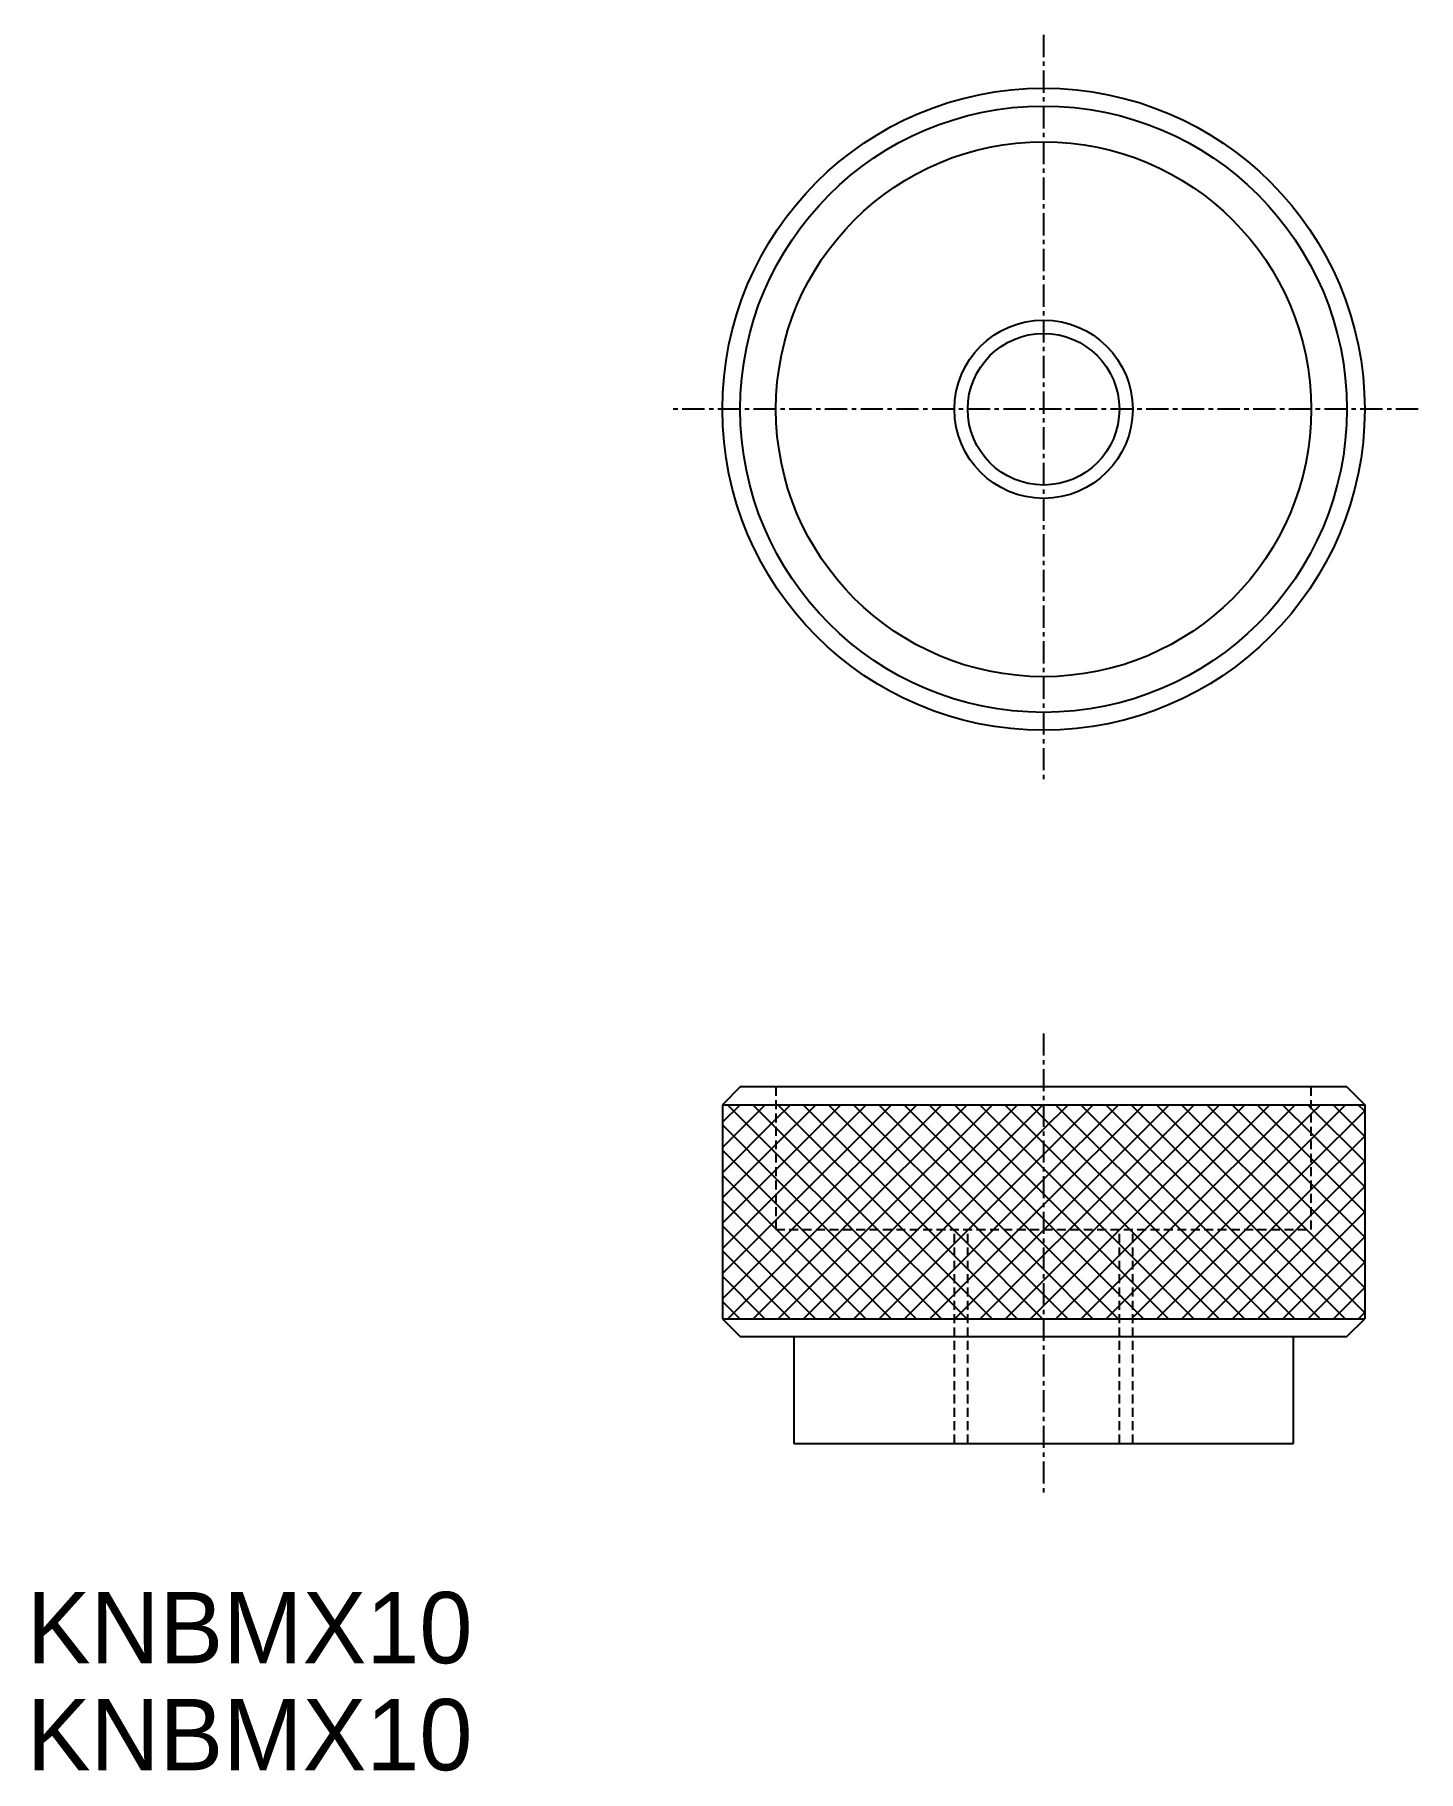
# Model space of a CAD drawing. Extents: x -12779.8 to -12702.3, y -157.2 to -59.9.
import ezdxf

# ---------------------------------------------------------------- set-up
doc = ezdxf.new("R2010")
doc.units = 0
doc.linetypes.add('CENTER', pattern=[2, 1.25, -0.25, 0.25, -0.25])
doc.linetypes.add('DASHED', pattern=[0.75, 0.5, -0.25])
doc.layers.get('0').update_dxf_attribs({"linetype": 'CONTINUOUS'})
doc.layers.add('CENTER', color=1, linetype='CENTER')

# ---------------------------------------------------------------- blocks, each defined once
blk = doc.blocks.new('*X2')
at = {"color": 0, "linetype": 'CONTINUOUS'}
for p, q in [((-12741.286, -122.258), (-12738.882, -119.855)), ((-12741.286, -120.844), (-12740.296, -119.855)), ((-12741.286, -123.672), (-12738.286, -120.672)), ((-12738.286, -122.573), (-12741.003, -119.855)), ((-12738.286, -121.158), (-12739.589, -119.855)), ((-12738.286, -126.329), (-12731.811, -119.855)), ((-12738.286, -124.915), (-12733.225, -119.855)), ((-12738.286, -123.501), (-12734.64, -119.855)), ((-12738.286, -122.086), (-12736.054, -119.855)), ((-12738.286, -120.672), (-12737.468, -119.855)), ((-12731.175, -126.855), (-12738.175, -119.855)), ((-12737.397, -126.855), (-12730.397, -119.855)), ((-12729.761, -126.855), (-12736.761, -119.855)), ((-12735.983, -126.855), (-12728.983, -119.855)), ((-12728.347, -126.855), (-12735.347, -119.855)), ((-12734.569, -126.855), (-12727.569, -119.855)), ((-12726.932, -126.855), (-12733.932, -119.855)), ((-12733.154, -126.855), (-12726.154, -119.855)), ((-12725.518, -126.855), (-12732.518, -119.855)), ((-12731.74, -126.855), (-12724.74, -119.855)), ((-12724.104, -126.855), (-12731.104, -119.855)), ((-12730.326, -126.855), (-12723.326, -119.855)), ((-12723.286, -126.259), (-12729.69, -119.855)), ((-12723.286, -124.845), (-12728.276, -119.855)), ((-12723.286, -123.43), (-12726.861, -119.855)), ((-12723.286, -122.016), (-12725.447, -119.855)), ((-12723.286, -120.602), (-12724.033, -119.855)), ((-12723.286, -125.471), (-12717.669, -119.855)), ((-12723.286, -124.057), (-12719.083, -119.855)), ((-12723.286, -122.643), (-12720.497, -119.855)), ((-12723.286, -121.229), (-12721.912, -119.855)), ((-12717.033, -126.855), (-12723.286, -120.602)), ((-12723.255, -126.855), (-12716.255, -119.855)), ((-12715.619, -126.855), (-12722.619, -119.855)), ((-12721.841, -126.855), (-12714.841, -119.855)), ((-12714.204, -126.855), (-12721.204, -119.855)), ((-12720.426, -126.855), (-12713.426, -119.855)), ((-12712.79, -126.855), (-12719.79, -119.855)), ((-12719.012, -126.855), (-12712.012, -119.855)), ((-12711.376, -126.855), (-12718.376, -119.855)), ((-12717.598, -126.855), (-12710.598, -119.855)), ((-12709.962, -126.855), (-12716.962, -119.855)), ((-12716.184, -126.855), (-12709.184, -119.855)), ((-12708.548, -126.855), (-12715.548, -119.855)), ((-12714.77, -126.855), (-12708.286, -120.371)), ((-12708.286, -125.702), (-12714.133, -119.855)), ((-12708.286, -124.288), (-12712.719, -119.855)), ((-12708.286, -122.874), (-12711.305, -119.855)), ((-12708.286, -121.46), (-12709.891, -119.855)), ((-12708.286, -120.046), (-12708.477, -119.855)), ((-12708.286, -121.785), (-12706.355, -119.855)), ((-12708.286, -120.371), (-12707.77, -119.855)), ((-12705.286, -123.046), (-12708.286, -120.046)), ((-12708.286, -123.199), (-12705.286, -120.199)), ((-12705.286, -121.631), (-12707.062, -119.855)), ((-12705.286, -120.217), (-12705.648, -119.855)), ((-12738.286, -123.987), (-12741.286, -120.987)), ((-12732.589, -126.855), (-12738.286, -121.158)), ((-12728.912, -126.855), (-12723.286, -121.229)), ((-12705.286, -124.46), (-12708.286, -121.46)), ((-12708.286, -124.613), (-12705.286, -121.613)), ((-12741.286, -125.086), (-12738.286, -122.086)), ((-12738.286, -125.401), (-12741.286, -122.401)), ((-12734.003, -126.855), (-12738.286, -122.573)), ((-12727.497, -126.855), (-12723.286, -122.643)), ((-12718.447, -126.855), (-12723.286, -122.016)), ((-12713.355, -126.855), (-12708.286, -121.785)), ((-12741.286, -126.501), (-12738.286, -123.501)), ((-12719.861, -126.855), (-12723.286, -123.43)), ((-12711.941, -126.855), (-12708.286, -123.199)), ((-12705.286, -125.874), (-12708.286, -122.874)), ((-12708.286, -126.028), (-12705.286, -123.028)), ((-12738.286, -126.815), (-12741.286, -123.815)), ((-12735.418, -126.855), (-12738.286, -123.987)), ((-12726.083, -126.855), (-12723.286, -124.057)), ((-12712.699, -131.855), (-12705.286, -124.442)), ((-12710.527, -126.855), (-12708.286, -124.613)), ((-12705.286, -127.288), (-12708.286, -124.288)), ((-12741.286, -127.915), (-12738.286, -124.915)), ((-12734.66, -131.855), (-12741.286, -125.229)), ((-12736.832, -126.855), (-12738.286, -125.401)), ((-12724.669, -126.855), (-12723.286, -125.471)), ((-12721.276, -126.855), (-12723.286, -124.845)), ((-12741.286, -129.329), (-12738.286, -126.329)), ((-12722.69, -126.855), (-12723.286, -126.259)), ((-12711.284, -131.855), (-12705.286, -125.856)), ((-12709.113, -126.855), (-12708.286, -126.028)), ((-12705.286, -128.702), (-12708.286, -125.702)), ((-12736.075, -131.855), (-12741.286, -126.644)), ((-12741.286, -130.743), (-12737.397, -126.855)), ((-12740.983, -131.855), (-12735.983, -126.855)), ((-12739.569, -131.855), (-12734.569, -126.855)), ((-12738.246, -126.855), (-12738.286, -126.815)), ((-12733.246, -131.855), (-12738.246, -126.855)), ((-12738.154, -131.855), (-12733.154, -126.855)), ((-12731.832, -131.855), (-12736.832, -126.855)), ((-12736.74, -131.855), (-12731.74, -126.855)), ((-12730.418, -131.855), (-12735.418, -126.855)), ((-12735.326, -131.855), (-12730.326, -126.855)), ((-12729.003, -131.855), (-12734.003, -126.855)), ((-12733.912, -131.855), (-12728.912, -126.855)), ((-12728.286, -131.158), (-12732.589, -126.855)), ((-12728.286, -129.744), (-12731.175, -126.855)), ((-12728.286, -128.33), (-12729.761, -126.855)), ((-12728.286, -126.916), (-12728.347, -126.855)), ((-12728.286, -127.643), (-12727.536, -126.893)), ((-12727.536, -127.666), (-12728.286, -126.916)), ((-12727.536, -129.721), (-12724.669, -126.855)), ((-12727.536, -128.307), (-12726.083, -126.855)), ((-12727.536, -126.893), (-12727.497, -126.855)), ((-12727.536, -131.135), (-12723.286, -126.885)), ((-12723.286, -130.501), (-12726.932, -126.855)), ((-12723.286, -129.087), (-12725.518, -126.855)), ((-12723.286, -127.673), (-12724.104, -126.855)), ((-12723.286, -129.714), (-12720.426, -126.855)), ((-12723.286, -128.3), (-12721.841, -126.855)), ((-12723.286, -126.885), (-12723.255, -126.855)), ((-12723.286, -131.128), (-12719.036, -126.878)), ((-12719.036, -130.509), (-12722.69, -126.855)), ((-12719.036, -129.095), (-12721.276, -126.855)), ((-12719.036, -127.68), (-12719.861, -126.855)), ((-12719.036, -126.878), (-12719.012, -126.855)), ((-12719.036, -128.292), (-12718.286, -127.542)), ((-12718.286, -127.016), (-12718.447, -126.855)), ((-12718.286, -131.785), (-12713.355, -126.855)), ((-12718.286, -130.371), (-12714.77, -126.855)), ((-12718.286, -128.956), (-12716.184, -126.855)), ((-12718.286, -127.542), (-12717.598, -126.855)), ((-12713.447, -131.855), (-12718.286, -127.016)), ((-12712.033, -131.855), (-12717.033, -126.855)), ((-12716.941, -131.855), (-12711.941, -126.855)), ((-12710.619, -131.855), (-12715.619, -126.855)), ((-12715.527, -131.855), (-12710.527, -126.855)), ((-12709.204, -131.855), (-12714.204, -126.855)), ((-12714.113, -131.855), (-12709.113, -126.855)), ((-12707.79, -131.855), (-12712.79, -126.855)), ((-12706.376, -131.855), (-12711.376, -126.855)), ((-12705.286, -131.531), (-12709.962, -126.855)), ((-12709.87, -131.855), (-12705.286, -127.27)), ((-12705.286, -130.117), (-12708.548, -126.855)), ((-12737.489, -131.855), (-12741.286, -128.058)), ((-12732.497, -131.855), (-12728.286, -127.643)), ((-12728.286, -129.057), (-12727.536, -128.307)), ((-12727.536, -129.08), (-12728.286, -128.33)), ((-12723.347, -131.855), (-12727.536, -127.666)), ((-12726.841, -131.855), (-12723.286, -128.3)), ((-12719.104, -131.855), (-12723.286, -127.673)), ((-12722.598, -131.855), (-12719.036, -128.292)), ((-12718.286, -128.43), (-12719.036, -127.68)), ((-12714.861, -131.855), (-12718.286, -128.43)), ((-12738.903, -131.855), (-12741.286, -129.472)), ((-12731.083, -131.855), (-12728.286, -129.057)), ((-12724.761, -131.855), (-12727.536, -129.08)), ((-12720.518, -131.855), (-12723.286, -129.087)), ((-12719.036, -129.706), (-12718.286, -128.956)), ((-12718.286, -129.845), (-12719.036, -129.095)), ((-12708.456, -131.855), (-12705.286, -128.684)), ((-12729.669, -131.855), (-12728.286, -130.471)), ((-12728.286, -130.471), (-12727.536, -129.721)), ((-12727.536, -130.494), (-12728.286, -129.744)), ((-12725.426, -131.855), (-12723.286, -129.714)), ((-12721.184, -131.855), (-12719.036, -129.706)), ((-12719.036, -131.121), (-12718.286, -130.371)), ((-12716.276, -131.855), (-12718.286, -129.845)), ((-12707.042, -131.855), (-12705.286, -130.099)), ((-12740.317, -131.855), (-12741.286, -130.886)), ((-12727.589, -131.855), (-12728.286, -131.158)), ((-12728.255, -131.855), (-12727.536, -131.135)), ((-12726.175, -131.855), (-12727.536, -130.494)), ((-12724.012, -131.855), (-12723.286, -131.128)), ((-12721.932, -131.855), (-12723.286, -130.501)), ((-12719.77, -131.855), (-12719.036, -131.121)), ((-12718.286, -131.259), (-12719.036, -130.509)), ((-12717.69, -131.855), (-12718.286, -131.259)), ((-12718.355, -131.855), (-12718.286, -131.785)), ((-12705.627, -131.855), (-12705.286, -131.513))]:
    blk.add_line(p, q, dxfattribs=at)

msp = doc.modelspace()

# ---------------------------------------------------------------- linework, layer by layer
at = {"color": 7, "linetype": 'CONTINUOUS'}
for p, q in [((-12740.286, -118.855), (-12741.286, -119.855)), ((-12706.286, -118.855), (-12740.286, -118.855)), ((-12706.286, -118.855), (-12705.286, -119.855)), ((-12741.286, -119.855), (-12741.286, -131.855)), ((-12741.286, -119.855), (-12705.286, -119.855)), ((-12705.286, -119.855), (-12705.286, -131.855)), ((-12730.786, -126.855), (-12730.786, -126.855)), ((-12723.286, -126.855), (-12723.286, -126.855)), ((-12741.286, -131.855), (-12740.286, -132.855)), ((-12741.286, -131.855), (-12705.286, -131.855)), ((-12706.286, -132.855), (-12705.286, -131.855)), ((-12740.286, -132.855), (-12706.286, -132.855)), ((-12737.286, -132.855), (-12737.286, -138.855)), ((-12709.286, -138.855), (-12709.286, -132.855)), ((-12737.286, -138.855), (-12709.286, -138.855))]:
    msp.add_line(p, q, dxfattribs=at)
at = {"color": 3, "linetype": 'DASHED'}
for p, q in [((-12738.286, -118.855), (-12738.286, -126.855)), ((-12708.286, -126.855), (-12708.286, -118.855)), ((-12738.286, -126.855), (-12708.286, -126.855)), ((-12728.286, -138.855), (-12728.286, -126.855)), ((-12727.536, -138.855), (-12727.536, -126.855)), ((-12719.036, -138.855), (-12719.036, -126.855)), ((-12718.286, -138.855), (-12718.286, -126.855))]:
    msp.add_line(p, q, dxfattribs=at)
at = {"color": 7, "linetype": 'CONTINUOUS'}
for radius in [18, 17, 15, 4.25]:
    msp.add_circle((-12723.286, -80.855), radius, dxfattribs=at)
at = {"color": 3, "linetype": 'CONTINUOUS'}
msp.add_circle((-12723.286, -80.855), 5, dxfattribs=at)
at = {"layer": 'CENTER', "color": 1, "linetype": 'CENTER'}
for p, q in [((-12723.286, -59.855), (-12723.286, -101.855)), ((-12702.286, -80.855), (-12744.286, -80.855)), ((-12723.286, -115.855), (-12723.286, -141.855))]:
    msp.add_line(p, q, dxfattribs=at)

# ---------------------------------------------------------------- block references
at = {"color": 7, "linetype": 'CONTINUOUS'}
msp.add_blockref('*X2', (0, 0), dxfattribs=at)

# ---------------------------------------------------------------- texts
for p in [(-12780.265, -151.178), (-12780.265, -157.178)]:
    msp.add_text('KNBMX10', height=4, dxfattribs=at).set_placement(p)

doc.saveas('drawing.dxf')
